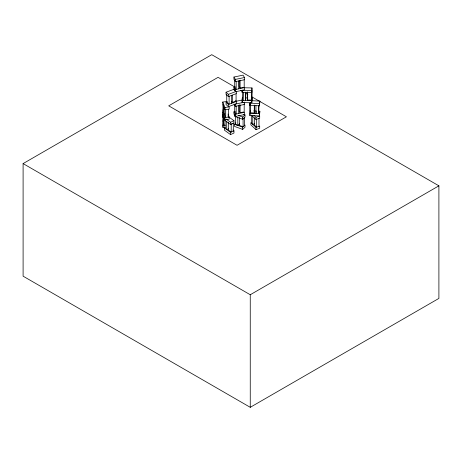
<?xml version="1.0" encoding="UTF-8"?>
<svg xmlns="http://www.w3.org/2000/svg" width="462" height="462" viewBox="0 0 462 462"><rect width="100%" height="100%" fill="white"/><g stroke="black" fill="none" stroke-linecap="round" stroke-linejoin="round"><path stroke-width="0.69" d="M224.185 117.325L222.944 117.308L223.077 114.512M225.427 127.466L222.944 127.425L223.215 119.623M222.944 127.425L223.192 114.351M223.827 123.943L223.764 125.196L223.764 117.296M244.375 87.763L251.969 87.936L251.802 92.666L242.134 92.452L242.261 90.569M242.134 102.57L242.307 97.84L242.134 102.57L251.802 102.789L251.969 98.054L251.802 102.789M251.905 90.627L251.796 100.092L247.447 99.994L247.551 91.961M251.796 100.092L251.969 87.936M251.576 100.693L259.84 101.091L259.477 105.815L249.832 105.348L250.202 102.847M258.46 111.146L259.84 111.209L259.477 115.939L249.832 115.471L250.202 110.741M249.832 115.471L250.202 112.965M249.942 104.886L249.942 112.786L254.279 112.994L254.504 105.683M256.225 111.665L255.948 113.548L255.948 105.648M259.477 105.815L259.84 101.091M259.477 115.939L259.84 111.209M242.677 129.383L242.677 127.16L244.993 125.035L244.993 127.258L242.677 129.383L234.482 126.415L234.482 124.191L235.874 122.915M234.482 114.074L234.482 116.291L242.677 119.265L242.677 117.042L244.993 114.917L243.728 114.455M242.677 119.265L244.993 117.134L244.993 114.917M235.51 116.649L235.51 124.549L237.815 125.387L239.668 123.683M23.1 163.594L211.746 54.683L438.9 185.828L438.9 298.406L250.254 407.317L23.1 276.172L23.1 163.594L250.254 294.744L438.9 185.828M225.635 117.388L224.503 117.914L224.503 120.137L230.567 124.486L233.963 122.909L233.963 120.692L228.996 117.129M226.161 119.098L230.567 122.263L233.963 120.692M228.419 128.834L226.721 129.626L226.721 121.725M230.567 132.386L233.963 130.81L233.963 133.033L230.567 134.604L224.503 130.255L224.503 128.032L230.567 132.386L230.567 134.604M226.062 92.221L228.419 94.335L236.556 91.314L236.556 93.538L228.419 96.558L226.062 94.444L226.062 92.221L234.199 89.201L235.141 90.044M235.608 100.589L236.556 101.432L236.556 103.655L228.419 106.676L226.062 104.562L226.062 102.345L227.316 101.877M231.433 101.525L232.415 102.408L236.076 101.045L236.076 93.867M226.062 102.345L228.419 104.458L236.556 101.432M253.956 115.379L256 117.279L259.696 115.95L259.696 118.168L256 119.496L251.316 115.159L251.316 123.059M254.602 123.724L252.754 124.388L252.754 116.493M256 127.397L259.696 126.068L259.696 128.292L256 129.62L250.883 124.879L250.883 122.655L256 127.397L256 129.62M233.934 77.044L243.035 75.15L244.513 77.518L244.513 79.741L235.406 81.63L233.934 79.262L233.934 77.044L235.406 79.406L235.406 81.63M235.406 79.406L244.513 77.518M233.934 87.162L235.406 89.53L244.513 87.636L244.513 89.859L235.406 91.747L233.934 89.385L233.934 87.162L235.337 86.873M239.183 80.827L239.183 86.573L240.101 88.051L244.196 87.197L244.196 79.302M236.036 101.288L242.336 99.983M235.406 106.312L244.513 104.424L244.513 102.2L235.406 104.089L235.406 106.312L233.934 103.944M233.934 111.844L235.406 114.212L244.513 112.318L244.513 114.541L235.406 116.43L233.934 114.068L233.934 111.844L235.337 111.556M239.183 104.793L239.183 111.255L240.101 112.734L244.196 111.879L244.196 103.985M222.771 102.027L224.936 107.473L229.181 106.907L229.181 109.13L224.936 109.69L222.771 104.25L222.771 102.027L227.015 101.467M224.977 113.952L223.562 114.137L223.562 106.237M224.936 117.591L229.181 117.03L229.181 119.248L224.936 119.814L222.771 114.368L222.771 112.15L224.936 117.591L224.936 119.814M222.944 125.202L225.427 125.242M251.802 90.448L242.134 90.229L242.134 92.452M245.755 97.915L247.828 97.961M242.134 100.352L251.802 100.566M259.477 103.598L249.832 103.13L249.832 105.348M253.644 110.909L256.398 111.047M249.832 113.248L259.477 113.716M238.265 115.442L242.677 117.042M234.482 124.191L242.677 127.16M234.852 87.023L218.076 77.333L168.711 105.833L237.058 145.293L286.423 116.794L251.628 96.708M240.442 90.252L242.307 91.326M245.414 93.122L247.898 94.554M232.86 130.018L233.963 130.81M227.974 114.004L229.181 117.03M227.893 115.887L228.384 117.111L228.384 109.211M259.026 105.428L258.662 113.675L258.662 105.781M258.986 118.399L258.986 126.299M256.676 119.231L256.676 127.131L254.377 124.994L254.377 117.816M256 117.279L256 119.496M254.579 111.209L254.579 112.872M254.279 105.093L254.279 112.994M250.254 294.744L250.254 407.317M250.167 103.321L250.167 111.221M247.447 92.094L247.447 99.994M245.842 92.175L245.668 100.427L245.668 92.533M244.525 125.421L244.525 117.521L243.081 118.85L243.081 126.75L239.391 125.416L239.391 117.515M243.122 92.111L242.948 100.37L242.948 92.469M240.101 80.151L240.101 88.051M240.101 104.834L240.101 112.734M238.738 80.937L238.738 88.837M238.738 105.619L238.738 113.519M237.815 117.487L237.815 125.387M236.174 81.468L236.174 89.368L234.702 87L234.702 79.822M236.174 106.15L236.174 114.05L234.702 111.683L234.702 104.504M235.406 89.53L235.406 91.747M235.406 114.212L235.406 116.43M234.199 89.201L234.199 90.309M233.304 131.087L233.304 123.187L231.185 124.174L231.185 132.068L228.453 130.111L228.453 122.216M232.415 95.224L232.415 102.408M231.393 95.455L231.393 103.349M230.567 122.263L230.567 124.486M229.106 96.304L229.106 104.198L226.75 102.085L226.75 94.19M228.419 94.335L228.419 96.558M228.419 104.458L228.419 106.676M225.727 109.563L225.727 117.464L224.757 115.015L224.757 107.837M225.017 120.501L225.017 128.401M224.936 107.473L224.936 109.69M223.215 111.723L223.215 109.5L222.944 117.308M223.111 114.484L223.111 121.662M222.955 104.707L222.955 112.607"/></g></svg>
